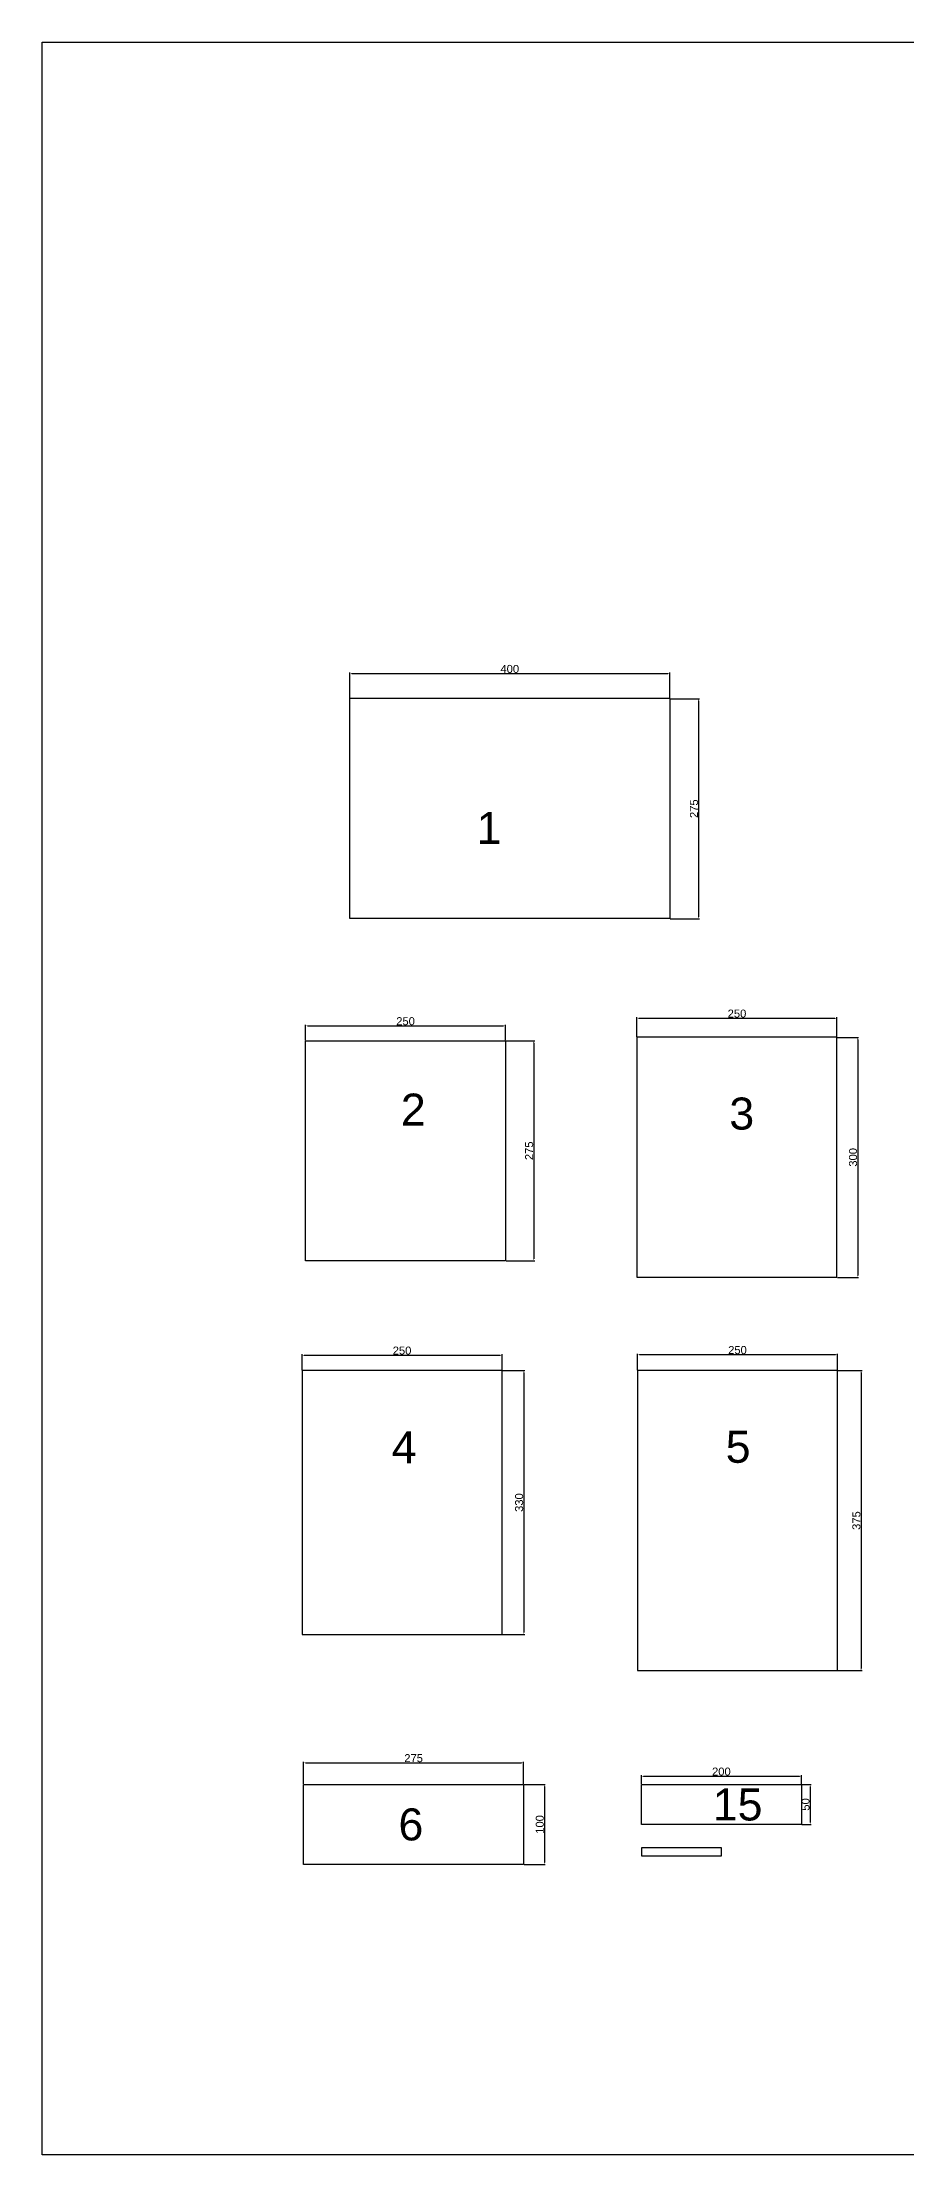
# Model space of a CAD drawing. Header units: millimetres. Extents: x -4275 to 17266, y -15886 to 5463.
# Drawn here: x -4275 to -3194, y -15712 to -13072 of the extents above; entities that cross this region are included whole.
import ezdxf

# ---------------------------------------------------------------- set-up
doc = ezdxf.new("R2010")
doc.units = ezdxf.units.MM
doc.layers.add('尺寸标注', color=6, linetype='Continuous')
doc.layers.add('标号', color=4, linetype='Continuous')
doc.styles.get("Standard").update_dxf_attribs({"font": 'arial.ttf'})
doc.dimstyles.new('ISO-25-JHF', dxfattribs={"dimtxt": 10, "dimasz": 2.5, "dimexe": 1.25, "dimexo": 0.625, "dimtad": 1, "dimtxsty": 'Standard', "dimcen": 2.5, "dimadec": 0, "dimazin": 0, "dimtfac": 1, "dimtmove": 0, "dimatfit": 3, "dimfxl": 1, "dimarcsym": 0})

# ---------------------------------------------------------------- blocks, each defined once
blk = doc.blocks.new('*D437')
at = {"layer": 'Defpoints', "color": 0, "transparency": 16777216}
for p in [(-3490.6, -13861), (-3890.6, -13892.3), (-3490.6, -13892.3)]:
    blk.add_point(p, dxfattribs=at)
at = {"layer": '尺寸标注', "color": 0, "lineweight": -2, "transparency": 16777216}
for p, q in [((-3890.6, -13891.6), (-3890.6, -13859.7)), ((-3888.1, -13861), (-3493.1, -13861)), ((-3490.6, -13891.6), (-3490.6, -13859.7))]:
    blk.add_line(p, q, dxfattribs=at)
at = {"layer": '尺寸标注', "color": 0, "transparency": 16777216}
for points in [[(-3888.1, -13860.6), (-3888.1, -13861.4), (-3890.6, -13861)], [(-3493.1, -13860.6), (-3493.1, -13861.4), (-3490.6, -13861)]]:
    blk.add_solid(points, dxfattribs=at)
at = {"layer": '尺寸标注', "color": 0, "transparency": 16777216, "insert": (-3690.6, -13855.2), "char_height": 10, "attachment_point": 5}
blk.add_mtext('400', dxfattribs=at)
blk = doc.blocks.new('*D438')
at = {"layer": 'Defpoints', "color": 0, "transparency": 16777216}
for p in [(-3490.6, -13892.3), (-3490.6, -14167.3), (-3454.5, -14167.3)]:
    blk.add_point(p, dxfattribs=at)
at = {"layer": '尺寸标注', "color": 0, "lineweight": -2, "transparency": 16777216}
for p, q in [((-3490, -13892.3), (-3453.3, -13892.3)), ((-3454.5, -13894.8), (-3454.5, -14164.8)), ((-3490, -14167.3), (-3453.3, -14167.3))]:
    blk.add_line(p, q, dxfattribs=at)
at = {"layer": '尺寸标注', "color": 0, "transparency": 16777216}
for points in [[(-3455, -13894.8), (-3454.1, -13894.8), (-3454.5, -13892.3)], [(-3455, -14164.8), (-3454.1, -14164.8), (-3454.5, -14167.3)]]:
    blk.add_solid(points, dxfattribs=at)
at = {"layer": '尺寸标注', "color": 0, "transparency": 16777216, "insert": (-3460.3, -14029.8), "char_height": 10, "attachment_point": 5, "rotation": 90}
blk.add_mtext('275', dxfattribs=at)
blk = doc.blocks.new('*D439')
at = {"layer": 'Defpoints', "color": 0, "transparency": 16777216}
for p in [(-3695.9, -14301.2), (-3945.9, -14319.9), (-3695.9, -14319.9)]:
    blk.add_point(p, dxfattribs=at)
at = {"layer": '尺寸标注', "color": 0, "lineweight": -2, "transparency": 16777216}
for p, q in [((-3945.9, -14319.2), (-3945.9, -14299.9)), ((-3943.4, -14301.2), (-3698.4, -14301.2)), ((-3695.9, -14319.2), (-3695.9, -14299.9))]:
    blk.add_line(p, q, dxfattribs=at)
at = {"layer": '尺寸标注', "color": 0, "transparency": 16777216}
for points in [[(-3943.4, -14300.8), (-3943.4, -14301.6), (-3945.9, -14301.2)], [(-3698.4, -14300.8), (-3698.4, -14301.6), (-3695.9, -14301.2)]]:
    blk.add_solid(points, dxfattribs=at)
at = {"layer": '尺寸标注', "color": 0, "transparency": 16777216, "insert": (-3820.9, -14295.5), "char_height": 10, "attachment_point": 5}
blk.add_mtext('250', dxfattribs=at)
blk = doc.blocks.new('*D440')
at = {"layer": 'Defpoints', "color": 0, "transparency": 16777216}
for p in [(-3695.9, -14319.9), (-3695.9, -14594.9), (-3660.7, -14594.9)]:
    blk.add_point(p, dxfattribs=at)
at = {"layer": '尺寸标注', "color": 0, "lineweight": -2, "transparency": 16777216}
for p, q in [((-3695.3, -14319.9), (-3659.4, -14319.9)), ((-3660.7, -14322.4), (-3660.7, -14592.4)), ((-3695.3, -14594.9), (-3659.4, -14594.9))]:
    blk.add_line(p, q, dxfattribs=at)
at = {"layer": '尺寸标注', "color": 0, "transparency": 16777216}
for points in [[(-3661.1, -14322.4), (-3660.3, -14322.4), (-3660.7, -14319.9)], [(-3661.1, -14592.4), (-3660.3, -14592.4), (-3660.7, -14594.9)]]:
    blk.add_solid(points, dxfattribs=at)
at = {"layer": '尺寸标注', "color": 0, "transparency": 16777216, "insert": (-3666.4, -14457.4), "char_height": 10, "attachment_point": 5, "rotation": 90}
blk.add_mtext('275', dxfattribs=at)
blk = doc.blocks.new('*D441')
at = {"layer": 'Defpoints', "color": 0, "transparency": 16777216}
for p in [(-3281.6, -14291.8), (-3531.6, -14315.6), (-3281.6, -14315.6)]:
    blk.add_point(p, dxfattribs=at)
at = {"layer": '尺寸标注', "color": 0, "lineweight": -2, "transparency": 16777216}
for p, q in [((-3531.6, -14314.9), (-3531.6, -14290.5)), ((-3529.1, -14291.8), (-3284.1, -14291.8)), ((-3281.6, -14314.9), (-3281.6, -14290.5))]:
    blk.add_line(p, q, dxfattribs=at)
at = {"layer": '尺寸标注', "color": 0, "transparency": 16777216}
for points in [[(-3529.1, -14291.4), (-3529.1, -14292.2), (-3531.6, -14291.8)], [(-3284.1, -14291.4), (-3284.1, -14292.2), (-3281.6, -14291.8)]]:
    blk.add_solid(points, dxfattribs=at)
at = {"layer": '尺寸标注', "color": 0, "transparency": 16777216, "insert": (-3406.6, -14286), "char_height": 10, "attachment_point": 5}
blk.add_mtext('250', dxfattribs=at)
blk = doc.blocks.new('*D442')
at = {"layer": 'Defpoints', "color": 0, "transparency": 16777216}
for p in [(-3281.6, -14315.6), (-3281.6, -14615.6), (-3255.7, -14615.6)]:
    blk.add_point(p, dxfattribs=at)
at = {"layer": '尺寸标注', "color": 0, "lineweight": -2, "transparency": 16777216}
for p, q in [((-3281, -14315.6), (-3254.5, -14315.6)), ((-3255.7, -14318.1), (-3255.7, -14613.1)), ((-3281, -14615.6), (-3254.5, -14615.6))]:
    blk.add_line(p, q, dxfattribs=at)
at = {"layer": '尺寸标注', "color": 0, "transparency": 16777216}
for points in [[(-3256.1, -14318.1), (-3255.3, -14318.1), (-3255.7, -14315.6)], [(-3256.1, -14613.1), (-3255.3, -14613.1), (-3255.7, -14615.6)]]:
    blk.add_solid(points, dxfattribs=at)
at = {"layer": '尺寸标注', "color": 0, "transparency": 16777216, "insert": (-3261.5, -14465.6), "char_height": 10, "attachment_point": 5, "rotation": 90}
blk.add_mtext('300', dxfattribs=at)
blk = doc.blocks.new('*D443')
at = {"layer": 'Defpoints', "color": 0, "transparency": 16777216}
for p in [(-3950.3, -14732.1), (-3700.3, -14713), (-3700.3, -14732.1)]:
    blk.add_point(p, dxfattribs=at)
at = {"layer": '尺寸标注', "color": 0, "lineweight": -2, "transparency": 16777216}
for p, q in [((-3950.3, -14731.4), (-3950.3, -14711.7)), ((-3947.8, -14713), (-3702.8, -14713)), ((-3700.3, -14731.4), (-3700.3, -14711.7))]:
    blk.add_line(p, q, dxfattribs=at)
at = {"layer": '尺寸标注', "color": 0, "transparency": 16777216}
for points in [[(-3947.8, -14712.5), (-3947.8, -14713.4), (-3950.3, -14713)], [(-3702.8, -14712.5), (-3702.8, -14713.4), (-3700.3, -14713)]]:
    blk.add_solid(points, dxfattribs=at)
at = {"layer": '尺寸标注', "color": 0, "transparency": 16777216, "insert": (-3825.3, -14707.2), "char_height": 10, "attachment_point": 5}
blk.add_mtext('250', dxfattribs=at)
blk = doc.blocks.new('*D444')
at = {"layer": 'Defpoints', "color": 0, "transparency": 16777216}
for p in [(-3700.3, -14732.1), (-3700.3, -15062.1), (-3673.1, -15062.1)]:
    blk.add_point(p, dxfattribs=at)
at = {"layer": '尺寸标注', "color": 0, "lineweight": -2, "transparency": 16777216}
for p, q in [((-3699.7, -14732.1), (-3671.9, -14732.1)), ((-3673.1, -14734.6), (-3673.1, -15059.6)), ((-3699.7, -15062.1), (-3671.9, -15062.1))]:
    blk.add_line(p, q, dxfattribs=at)
at = {"layer": '尺寸标注', "color": 0, "transparency": 16777216}
for points in [[(-3673.5, -14734.6), (-3672.7, -14734.6), (-3673.1, -14732.1)], [(-3673.5, -15059.6), (-3672.7, -15059.6), (-3673.1, -15062.1)]]:
    blk.add_solid(points, dxfattribs=at)
at = {"layer": '尺寸标注', "color": 0, "transparency": 16777216, "insert": (-3678.9, -14897.1), "char_height": 10, "attachment_point": 5, "rotation": 90}
blk.add_mtext('330', dxfattribs=at)
blk = doc.blocks.new('*D445')
at = {"layer": 'Defpoints', "color": 0, "transparency": 16777216}
for p in [(-3531, -14732.1), (-3281, -14712.2), (-3281, -14732.1)]:
    blk.add_point(p, dxfattribs=at)
at = {"layer": '尺寸标注', "color": 0, "lineweight": -2, "transparency": 16777216}
for p, q in [((-3531, -14731.4), (-3531, -14711)), ((-3528.5, -14712.2), (-3283.5, -14712.2)), ((-3281, -14731.4), (-3281, -14711))]:
    blk.add_line(p, q, dxfattribs=at)
at = {"layer": '尺寸标注', "color": 0, "transparency": 16777216}
for points in [[(-3528.5, -14711.8), (-3528.5, -14712.6), (-3531, -14712.2)], [(-3283.5, -14711.8), (-3283.5, -14712.6), (-3281, -14712.2)]]:
    blk.add_solid(points, dxfattribs=at)
at = {"layer": '尺寸标注', "color": 0, "transparency": 16777216, "insert": (-3406, -14706.5), "char_height": 10, "attachment_point": 5}
blk.add_mtext('250', dxfattribs=at)
blk = doc.blocks.new('*D446')
at = {"layer": 'Defpoints', "color": 0, "transparency": 16777216}
for p in [(-3281, -14732.1), (-3281, -15107.1), (-3251.5, -15107.1)]:
    blk.add_point(p, dxfattribs=at)
at = {"layer": '尺寸标注', "color": 0, "lineweight": -2, "transparency": 16777216}
for p, q in [((-3280.4, -14732.1), (-3250.3, -14732.1)), ((-3251.5, -14734.6), (-3251.5, -15104.6)), ((-3280.4, -15107.1), (-3250.3, -15107.1))]:
    blk.add_line(p, q, dxfattribs=at)
at = {"layer": '尺寸标注', "color": 0, "transparency": 16777216}
for points in [[(-3252, -14734.6), (-3251.1, -14734.6), (-3251.5, -14732.1)], [(-3252, -15104.6), (-3251.1, -15104.6), (-3251.5, -15107.1)]]:
    blk.add_solid(points, dxfattribs=at)
at = {"layer": '尺寸标注', "color": 0, "transparency": 16777216, "insert": (-3257.3, -14919.6), "char_height": 10, "attachment_point": 5, "rotation": 90}
blk.add_mtext('375', dxfattribs=at)
blk = doc.blocks.new('*D447')
at = {"layer": 'Defpoints', "color": 0, "transparency": 16777216}
for p in [(-3673.3, -15222.3), (-3948.3, -15249.4), (-3673.3, -15249.4)]:
    blk.add_point(p, dxfattribs=at)
at = {"layer": '尺寸标注', "color": 0, "lineweight": -2, "transparency": 16777216}
for p, q in [((-3948.3, -15248.7), (-3948.3, -15221.1)), ((-3945.8, -15222.3), (-3675.8, -15222.3)), ((-3673.3, -15248.7), (-3673.3, -15221.1))]:
    blk.add_line(p, q, dxfattribs=at)
at = {"layer": '尺寸标注', "color": 0, "transparency": 16777216}
for points in [[(-3945.8, -15221.9), (-3945.8, -15222.7), (-3948.3, -15222.3)], [(-3675.8, -15221.9), (-3675.8, -15222.7), (-3673.3, -15222.3)]]:
    blk.add_solid(points, dxfattribs=at)
at = {"layer": '尺寸标注', "color": 0, "transparency": 16777216, "insert": (-3810.8, -15216.6), "char_height": 10, "attachment_point": 5}
blk.add_mtext('275', dxfattribs=at)
blk = doc.blocks.new('*D448')
at = {"layer": 'Defpoints', "color": 0, "transparency": 16777216}
for p in [(-3673.3, -15249.4), (-3673.3, -15349.4), (-3647.4, -15349.4)]:
    blk.add_point(p, dxfattribs=at)
at = {"layer": '尺寸标注', "color": 0, "lineweight": -2, "transparency": 16777216}
for p, q in [((-3672.7, -15249.4), (-3646.2, -15249.4)), ((-3647.4, -15251.9), (-3647.4, -15346.9)), ((-3672.7, -15349.4), (-3646.2, -15349.4))]:
    blk.add_line(p, q, dxfattribs=at)
at = {"layer": '尺寸标注', "color": 0, "transparency": 16777216}
for points in [[(-3647.8, -15251.9), (-3647, -15251.9), (-3647.4, -15249.4)], [(-3647.8, -15346.9), (-3647, -15346.9), (-3647.4, -15349.4)]]:
    blk.add_solid(points, dxfattribs=at)
at = {"layer": '尺寸标注', "color": 0, "transparency": 16777216, "insert": (-3653.1, -15299.4), "char_height": 10, "attachment_point": 5, "rotation": 90}
blk.add_mtext('100', dxfattribs=at)
blk = doc.blocks.new('*D449')
at = {"layer": 'Defpoints', "color": 0, "transparency": 16777216}
for p in [(-3526.1, -15249.4), (-3326.1, -15239.2), (-3326.1, -15249.4)]:
    blk.add_point(p, dxfattribs=at)
at = {"layer": '尺寸标注', "color": 0, "lineweight": -2, "transparency": 16777216}
for p, q in [((-3526.1, -15248.7), (-3526.1, -15237.9)), ((-3523.6, -15239.2), (-3328.6, -15239.2)), ((-3326.1, -15248.7), (-3326.1, -15237.9))]:
    blk.add_line(p, q, dxfattribs=at)
at = {"layer": '尺寸标注', "color": 0, "transparency": 16777216}
for points in [[(-3523.6, -15238.8), (-3523.6, -15239.6), (-3526.1, -15239.2)], [(-3328.6, -15238.8), (-3328.6, -15239.6), (-3326.1, -15239.2)]]:
    blk.add_solid(points, dxfattribs=at)
at = {"layer": '尺寸标注', "color": 0, "transparency": 16777216, "insert": (-3426.1, -15233.4), "char_height": 10, "attachment_point": 5}
blk.add_mtext('200', dxfattribs=at)
blk = doc.blocks.new('*D450')
at = {"layer": 'Defpoints', "color": 0, "transparency": 16777216}
for p in [(-3326.1, -15249.4), (-3326.1, -15299.4), (-3315.1, -15299.4)]:
    blk.add_point(p, dxfattribs=at)
at = {"layer": '尺寸标注', "color": 0, "lineweight": -2, "transparency": 16777216}
for p, q in [((-3325.5, -15249.4), (-3313.8, -15249.4)), ((-3315.1, -15251.9), (-3315.1, -15296.9)), ((-3325.5, -15299.4), (-3313.8, -15299.4))]:
    blk.add_line(p, q, dxfattribs=at)
at = {"layer": '尺寸标注', "color": 0, "transparency": 16777216}
for points in [[(-3315.5, -15251.9), (-3314.7, -15251.9), (-3315.1, -15249.4)], [(-3315.5, -15296.9), (-3314.7, -15296.9), (-3315.1, -15299.4)]]:
    blk.add_solid(points, dxfattribs=at)
at = {"layer": '尺寸标注', "color": 0, "transparency": 16777216, "insert": (-3320.8, -15274.4), "char_height": 10, "attachment_point": 5, "rotation": 90}
blk.add_mtext('50', dxfattribs=at)

msp = doc.modelspace()

# ---------------------------------------------------------------- linework, layer by layer
for p, q in [((-3890.602, -14167.256), (-3890.602, -13892.256)), ((-3490.602, -13892.256), (-3890.602, -13892.256)), ((-3490.602, -13892.256), (-3490.602, -14167.256)), ((-3490.602, -14167.256), (-3890.602, -14167.256)), ((-3945.898, -14319.86), (-3695.898, -14319.86)), ((-3945.898, -14594.86), (-3945.898, -14319.86)), ((-3695.898, -14319.86), (-3695.898, -14594.86)), ((-3281.625, -14315.568), (-3531.625, -14315.568)), ((-3531.625, -14315.568), (-3531.625, -14615.568)), ((-3281.625, -14615.568), (-3281.625, -14315.568)), ((-3695.898, -14594.86), (-3945.898, -14594.86)), ((-3531.625, -14615.568), (-3281.625, -14615.568)), ((-3700.296, -14732.064), (-3950.296, -14732.064)), ((-3950.296, -14732.064), (-3950.296, -15062.064)), ((-3700.296, -15062.064), (-3700.296, -14732.064)), ((-3280.98, -14732.064), (-3530.98, -14732.064)), ((-3530.98, -14732.064), (-3530.98, -15107.064)), ((-3280.98, -15107.064), (-3280.98, -14732.064)), ((-3950.296, -15062.064), (-3700.296, -15062.064)), ((-3530.98, -15107.064), (-3280.98, -15107.064)), ((-3948.328, -15349.353), (-3948.328, -15249.353)), ((-3948.328, -15249.353), (-3673.328, -15249.353)), ((-3673.328, -15249.353), (-3673.328, -15349.353)), ((-3526.103, -15249.353), (-3326.103, -15249.353)), ((-3526.103, -15299.353), (-3526.103, -15249.353)), ((-3326.103, -15249.353), (-3326.103, -15299.353)), ((-3326.103, -15299.353), (-3526.103, -15299.353)), ((-3526.103, -15328.51), (-3526.103, -15338.51)), ((-3426.103, -15328.51), (-3526.103, -15328.51)), ((-3526.103, -15338.51), (-3426.103, -15338.51)), ((-3426.103, -15338.51), (-3426.103, -15328.51)), ((-3673.328, -15349.353), (-3948.328, -15349.353))]:
    msp.add_line(p, q)
msp.add_lwpolyline([(-4275.071, -13071.835), (1067.265, -13071.835), (1067.265, -15712.256), (-4275.071, -15712.256)], close=True)

# ---------------------------------------------------------------- texts
at = {"layer": '标号', "char_height": 40, "attachment_point": 7}
for s, insert in [('1 ', (-3732.118, -14073.878)), ('2 ', (-3826.757, -14425.932)), ('3 ', (-3416.18, -14431.44)), ('4 ', (-3838.315, -14847.936)), ('5 ', (-3420.719, -14847.936)), ('15 ', (-3436.842, -15295.016)), ('6 ', (-3829.782, -15319.932))]:
    msp.add_mtext_dynamic_manual_height_columns(s, width=70.10425, gutter_width=12.5, heights=[0], dxfattribs=dict(at, insert=insert))

# ---------------------------------------------------------------- dimensions: what is measured, and where the dimension line sits
at = {"layer": '尺寸标注'}
for p1, p2, distance, picture, middle in [((-3890.602, -13892.256), (-3490.602, -13892.256), 31.285, '*D437', (-3690.602, -13855.241)), ((-3490.602, -13892.256), (-3490.602, -14167.256), 36.055, '*D438', (-3460.278, -14029.756)), ((-3531.625, -14315.568), (-3281.625, -14315.568), 23.795, '*D441', (-3406.625, -14286.042)), ((-3945.898, -14319.86), (-3695.898, -14319.86), 18.678, '*D439', (-3820.898, -14295.451)), ((-3695.898, -14319.86), (-3695.898, -14594.86), 35.203, '*D440', (-3666.426, -14457.36)), ((-3281.625, -14315.568), (-3281.625, -14615.568), 25.896, '*D442', (-3261.464, -14465.568)), ((-3950.296, -14732.064), (-3700.296, -14732.064), 19.102, '*D443', (-3825.296, -14707.231)), ((-3530.98, -14732.064), (-3280.98, -14732.064), 19.848, '*D445', (-3405.98, -14706.485)), ((-3700.296, -14732.064), (-3700.296, -15062.064), 27.17, '*D444', (-3678.86, -14897.064)), ((-3280.98, -14732.064), (-3280.98, -15107.064), 29.44, '*D446', (-3257.275, -14919.564)), ((-3948.328, -15249.353), (-3673.328, -15249.353), 27.036, '*D447', (-3810.828, -15216.586)), ((-3526.103, -15249.353), (-3326.103, -15249.353), 10.178, '*D449', (-3426.103, -15233.444)), ((-3673.328, -15249.353), (-3673.328, -15349.353), 25.917, '*D448', (-3653.141, -15299.353)), ((-3326.103, -15249.353), (-3326.103, -15299.353), 11.02, '*D450', (-3320.813, -15274.353))]:
    dim = msp.add_aligned_dim(p1=p1, p2=p2, distance=distance, dimstyle='ISO-25-JHF', dxfattribs=at)
    dim.commit()
    dim.dimension.update_dxf_attribs({"geometry": picture, "text_midpoint": middle})

doc.saveas('drawing.dxf')
